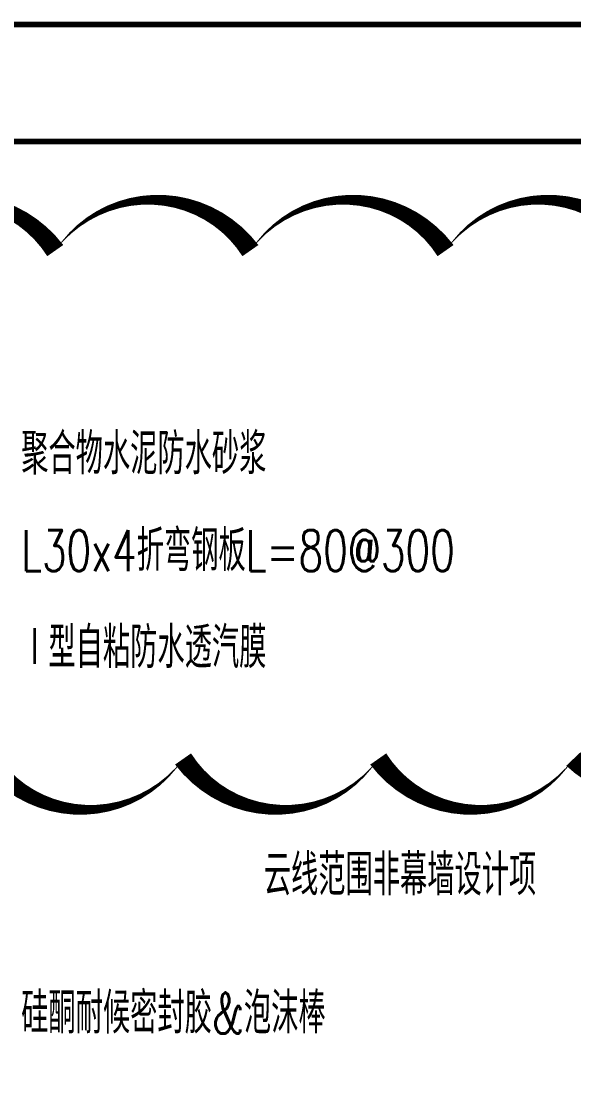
# Model space of a CAD drawing. Extents: x -160106 to 966792, y -663931 to 1550022.
# Drawn here: x -31968.2 to -31826.8, y -85840.2 to -85564.4 of the extents above; entities that cross this region are included whole.
import ezdxf
from ezdxf.enums import TextEntityAlignment as Align

# ---------------------------------------------------------------- set-up
doc = ezdxf.new("R2010")
doc.units = 0
for name, color, linetype in [('0-cxFrame', 155, 'Continuous'), ('DIM', 173, 'Continuous'), ('TEXT', 7, 'Continuous')]:
    doc.layers.add(name, color=color, linetype=linetype)
doc.layers.add('0-cxText', color=131, linetype='Continuous', lineweight=25)
doc.styles.add('cx_tuming', font='simhei.ttf')
doc.styles.add('cx_tuqian1', font='')
doc.styles.add('DHTEXT-1', font='ROMANS.shx', dxfattribs={"width": 0.7, "bigfont": 'CHINESE.shx'})
doc.styles.add('黑体', font='simhei.ttf', dxfattribs={"height": 12})
doc.styles.get('cx_tuqian1').set_extended_font_data('SimSun')

# ---------------------------------------------------------------- blocks, each defined once
blk = doc.blocks.new('TK22.A2 L(Dragon)')
at = {"layer": '0-cxFrame', "color": 7, "const_width": 0.5}
blk.add_lwpolyline([(0, 0), (-594, 0), (-594, 420), (0, 420)], close=True, dxfattribs=at)
at = {"layer": '0-cxFrame', "const_width": 0.5}
blk.add_lwpolyline([(-80, 10), (-574, 10), (-574, 410), (-80, 410)], close=True, dxfattribs=at)
at = {"style": '黑体', "flags": 4}
blk.add_attdef('图幅', text='', height=3.3, dxfattribs=at).set_placement((-40, 3), align=Align.RIGHT)
at = {"layer": '0-cxText', "flags": 4}
for tag, height, style, p in [('建设单位', 3.5, 'cx_tuming', (-45, 240)), ('项目名称', 3.5, 'cx_tuming', (-45, 210)), ('子项名称', 3.5, 'cx_tuming', (-45, 180)), ('工程编号', 3.3, 'cx_tuqian1', (-35, 165)), ('图名1', 3.5, 'cx_tuming', (-45, 87)), ('图名2', 3.5, 'cx_tuming', (-45, 79)), ('图名3', 3.5, 'cx_tuming', (-45, 71)), ('出图日期', 3.3, 'cx_tuqian1', (-39, 60)), ('专业', 3.3, 'cx_tuqian1', (-55, 52)), ('图号', 3.3, 'cx_tuqian1', (-55, 44)), ('版次', 3.3, 'cx_tuqian1', (-20, 44))]:
    blk.add_attdef(tag, text='', height=height, dxfattribs=dict(at, style=style)).set_placement(p, align=Align.MIDDLE)
at = {"layer": 'Defpoints', "color": 6, "flags": 4}
for tag, height, style, p in [('tufu', 3.3, '黑体', (-12, 12)), ('dwfname', 4, 'cx_tuqian1', (-80, 3))]:
    blk.add_attdef(tag, text='', height=height, dxfattribs=dict(at, style=style)).set_placement(p, align=Align.RIGHT)

msp = doc.modelspace()

# ---------------------------------------------------------------- linework, layer by layer
at = {"layer": 'DIM'}
msp.add_lwpolyline([(-32009.56, -85623.14, 0, 5, -0.520567), (-31959.56, -85623.14, 0, 5, -0.520567), (-31909.56, -85623.14, 0, 5, -0.520567), (-31859.56, -85623.14, 0, 5, -0.520567), (-31809.56, -85623.14, 0, 5, -0.520567), (-31783.33, -85646.91, 0, 5, -0.520567), (-31783.33, -85696.91, 0, 5, -0.520567), (-31783.33, -85746.91, 0, 5, -0.520567), (-31826.82, -85753.42, 0, 5, -0.520567), (-31876.82, -85753.42, 0, 5, -0.520567), (-31926.82, -85753.42, 0, 5, -0.520567), (-31976.82, -85753.42, 0, 5, -0.520567), (-32009.56, -85736.16, 0, 5, -0.520567), (-32009.56, -85686.16, 0, 5, -0.520567)], format="xyseb", close=True, dxfattribs=at)

# ---------------------------------------------------------------- block references
at = {"layer": '0-cxFrame', "xscale": 3, "yscale": 3, "zscale": 3}
msp.add_blockref('TK22.A2 L(Dragon)', (-31229.62, -86825.19), dxfattribs=at)

# ---------------------------------------------------------------- texts
at = {"layer": 'TEXT', "ltscale": 30, "style": 'DHTEXT-1', "width": 0.7}
for s, p in [('聚合物水泥防水砂浆', (-31968.3, -85675.19)), ('L30x4折弯钢板L=80@300', (-31968.3, -85700.02)), ('Ⅰ型自粘防水透汽膜', (-31968.3, -85724.84)), ('硅酮耐候密封胶&泡沫棒', (-31968.3, -85818.51))]:
    msp.add_text(s, height=10.5, dxfattribs=at).set_placement(p, align=Align.MIDDLE_LEFT)
at = {"layer": 'TEXT', "color": 1, "ltscale": 30, "style": 'DHTEXT-1', "width": 0.7}
msp.add_text('云线范围非幕墙设计项', height=10.5, dxfattribs=at).set_placement((-31836.32, -85783.12), align=Align.MIDDLE_RIGHT)

doc.saveas('drawing.dxf')
